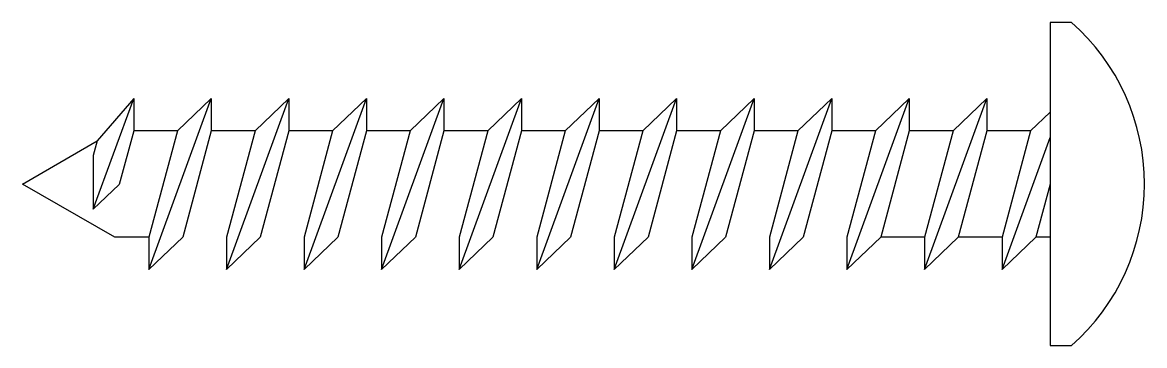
# Model space of a CAD drawing. Header units: centimetres. Extents: x -0.5 to 1.46, y -0.5 to 0.07.
import ezdxf

# ---------------------------------------------------------------- set-up
doc = ezdxf.new("R2010")
doc.units = ezdxf.units.CM
doc.header["$MEASUREMENT"] = 0
doc.layers.add('viti e cerniere', color=3, linetype='Continuous')

msp = doc.modelspace()

# ---------------------------------------------------------------- linework, layer by layer
at = {"layer": 'viti e cerniere'}
for p, q in [((-0.229, -0.124), (-0.3055, -0.124)), ((-0.0934, -0.124), (-0.1699, -0.124)), ((0.0422, -0.124), (-0.0343, -0.124)), ((0.1777, -0.124), (0.1012, -0.124)), ((0.3133, -0.124), (0.2368, -0.124)), ((0.4489, -0.124), (0.3724, -0.124)), ((0.5845, -0.124), (0.508, -0.124)), ((0.7201, -0.124), (0.6436, -0.124)), ((0.8557, -0.124), (0.7791, -0.124)), ((0.9912, -0.124), (0.9147, -0.124)), ((1.1268, -0.124), (1.0503, -0.124)), ((1.2624, -0.124), (1.1859, -0.124)), ((1.0769, -0.3102), (1.0004, -0.3102)), ((1.2125, -0.3102), (1.136, -0.3102)), ((1.2965, -0.3102), (1.2716, -0.3102))]:
    msp.add_line(p, q, dxfattribs=at)
msp.add_lwpolyline([(1.2965, -0.5), (1.3338, -0.5, 0.451416), (1.3338, 0.0658), (1.2965, 0.0658)], format="xyb", close=True, dxfattribs=at)
for points in [[(-0.3055, -0.0674), (-0.3693, -0.1416), (-0.3761, -0.167), (-0.3761, -0.2614), (-0.3055, -0.0674), (-0.3055, -0.124), (-0.3307, -0.2179), (-0.3761, -0.2614)], [(-0.1699, -0.0674), (-0.229, -0.124), (-0.2789, -0.3102), (-0.2789, -0.3668), (-0.1699, -0.0674), (-0.1699, -0.124), (-0.2198, -0.3102), (-0.2789, -0.3668)], [(-0.0343, -0.0674), (-0.0934, -0.124), (-0.1433, -0.3102), (-0.1433, -0.3668), (-0.0343, -0.0674), (-0.0343, -0.124), (-0.0842, -0.3102), (-0.1433, -0.3668)], [(0.1012, -0.0674), (0.0422, -0.124), (-0.0077, -0.3102), (-0.0077, -0.3668), (0.1012, -0.0674), (0.1012, -0.124), (0.0513, -0.3102), (-0.0077, -0.3668)], [(0.2368, -0.0674), (0.1777, -0.124), (0.1278, -0.3102), (0.1278, -0.3668), (0.2368, -0.0674), (0.2368, -0.124), (0.1869, -0.3102), (0.1278, -0.3668)], [(0.3724, -0.0674), (0.3133, -0.124), (0.2634, -0.3102), (0.2634, -0.3668), (0.3724, -0.0674), (0.3724, -0.124), (0.3225, -0.3102), (0.2634, -0.3668)], [(0.508, -0.0674), (0.4489, -0.124), (0.399, -0.3102), (0.399, -0.3668), (0.508, -0.0674), (0.508, -0.124), (0.4581, -0.3102), (0.399, -0.3668)], [(0.6436, -0.0674), (0.5845, -0.124), (0.5346, -0.3102), (0.5346, -0.3668), (0.6436, -0.0674), (0.6436, -0.124), (0.5937, -0.3102), (0.5346, -0.3668)], [(0.7791, -0.0674), (0.7201, -0.124), (0.6702, -0.3102), (0.6702, -0.3668), (0.7791, -0.0674), (0.7791, -0.124), (0.7292, -0.3102), (0.6702, -0.3668)], [(0.9147, -0.0674), (0.8557, -0.124), (0.8057, -0.3102), (0.8057, -0.3668), (0.9147, -0.0674), (0.9147, -0.124), (0.8648, -0.3102), (0.8057, -0.3668)], [(1.0503, -0.0674), (0.9912, -0.124), (0.9413, -0.3102), (0.9413, -0.3668), (1.0503, -0.0674), (1.0503, -0.124), (1.0004, -0.3102), (0.9413, -0.3668)], [(1.1859, -0.0674), (1.1268, -0.124), (1.0769, -0.3102), (1.0769, -0.3668), (1.1859, -0.0674), (1.1859, -0.124), (1.136, -0.3102), (1.0769, -0.3668)], [(1.2965, -0.0913), (1.2624, -0.124), (1.2125, -0.3102), (1.2125, -0.3668), (1.2965, -0.1359)], [(-0.2789, -0.3102), (-0.3387, -0.3102), (-0.5, -0.2171), (-0.3693, -0.1416)], [(1.2965, -0.2171), (1.2716, -0.3102), (1.2125, -0.3668)]]:
    msp.add_lwpolyline(points, dxfattribs=at)

doc.saveas('drawing.dxf')
